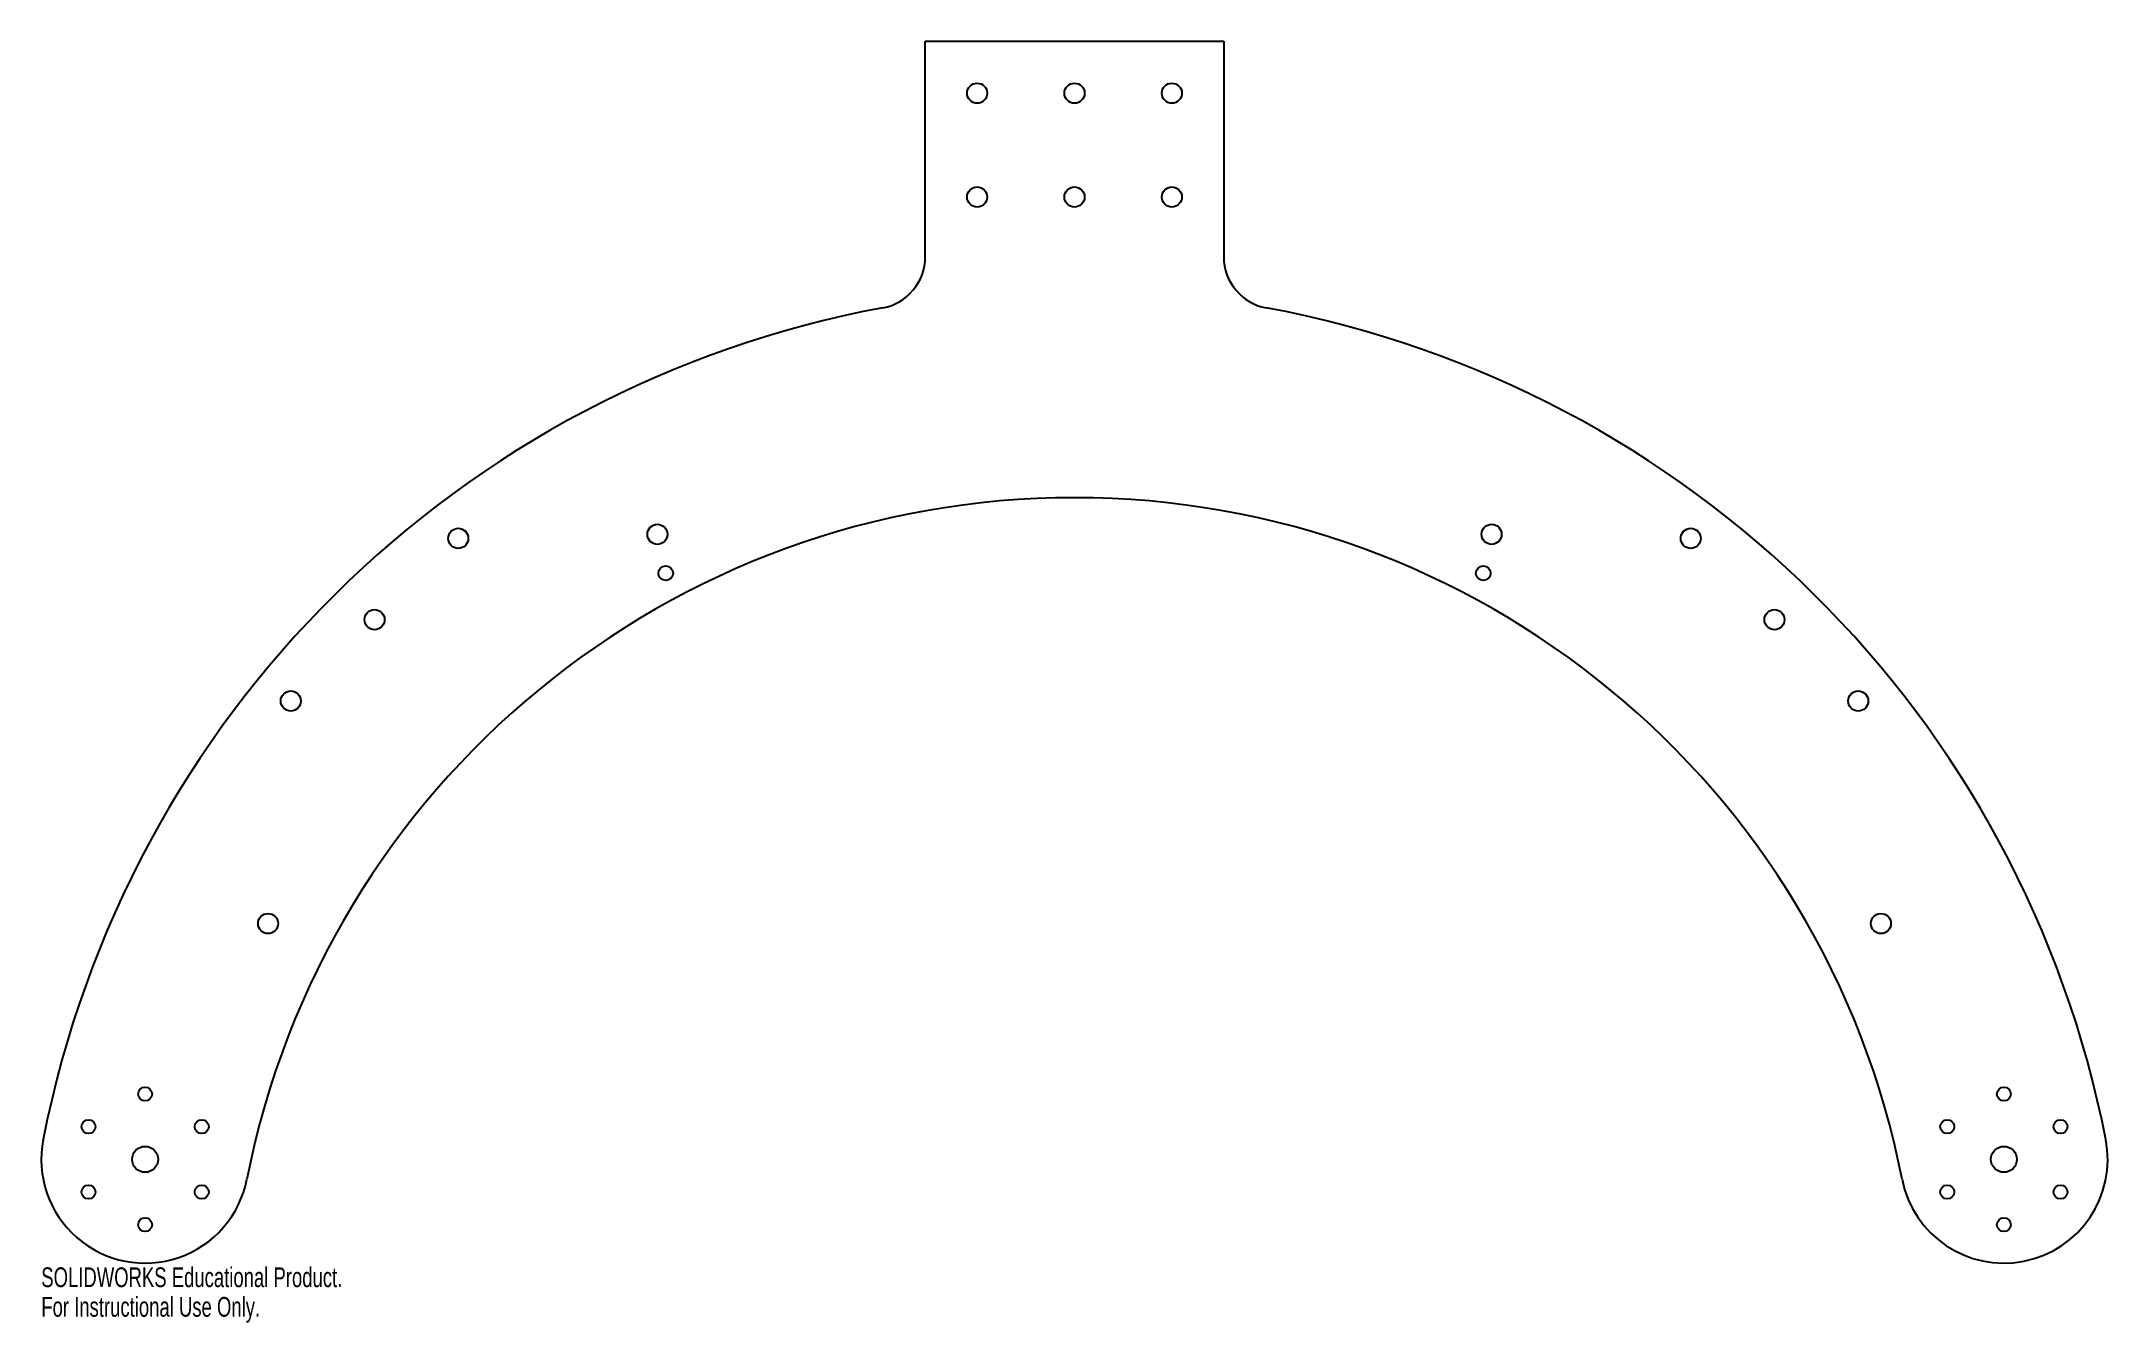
# Model space of a CAD drawing. Header units: inches. Extents: x -10 to 10, y -12.3 to 0.
import ezdxf

# ---------------------------------------------------------------- set-up
doc = ezdxf.new("R2010")
doc.units = ezdxf.units.IN
doc.header["$MEASUREMENT"] = 0
doc.styles.add('SLDTEXTSTYLE0', font='TXT', dxfattribs={"width": 0.7})

msp = doc.modelspace()

# ---------------------------------------------------------------- linework, layer by layer
at = {"color": 7, "linetype": 'Continuous', "lineweight": 25}
for p, q in [((-1.438, 0), (1.438, 0)), ((-1.438, -2.076), (-1.438, 0)), ((1.438, 0), (1.438, -2.076))]:
    msp.add_line(p, q, dxfattribs=at)
for centre, radius in [((-0.938, -0.5), 0.0968), ((0, -0.5), 0.0968), ((0.938, -0.5), 0.0968), ((-0.938, -1.5), 0.0968), ((0, -1.5), 0.0968), ((0.938, -1.5), 0.0968), ((-5.938, -4.789), 0.0968), ((-4.019, -4.75), 0.0967), ((4.019, -4.75), 0.0968), ((5.938, -4.789), 0.0968), ((-3.939, -5.125), 0.0703), ((3.939, -5.125), 0.0703), ((-6.745, -5.572), 0.0968), ((6.745, -5.572), 0.0968), ((-7.552, -6.356), 0.0967), ((7.552, -6.356), 0.0968), ((-7.771, -8.5), 0.0967), ((7.771, -8.5), 0.0967), ((-8.956, -10.143), 0.0669), ((8.956, -10.143), 0.0669), ((-9.501, -10.457), 0.0669), ((-8.41, -10.457), 0.0669), ((8.41, -10.457), 0.0669), ((9.501, -10.457), 0.0669), ((-8.956, -10.772), 0.125), ((8.956, -10.772), 0.125), ((-9.501, -11.087), 0.0669), ((-8.41, -11.087), 0.0669), ((8.41, -11.087), 0.0669), ((9.501, -11.087), 0.0669), ((-8.956, -11.402), 0.0669), ((8.956, -11.402), 0.0669)]:
    msp.add_circle(centre, radius, dxfattribs=at)
for centre, radius, start, end in [((-1.938, -2.076), 0.5, 280.5068, 0), ((1.938, -2.076), 0.5, 180, 259.4932), ((0, -12.522), 10.125, 100.5068, 168.9433), ((0, -12.522), 10.125, 11.0567, 79.4932), ((0, -12.522), 8.125, 11.0567, 168.9433), ((-8.956, -10.772), 1, 168.9433, 348.9433), ((8.956, -10.772), 1, 191.0567, 11.0567)]:
    msp.add_arc(centre, radius, start, end, dxfattribs=at)

# ---------------------------------------------------------------- texts
at = {"color": 7, "linetype": 'Continuous', "char_height": 0.1903, "attachment_point": 1, "style": 'SLDTEXTSTYLE0'}
for s, insert in [('SOLIDWORKS Educational Product.', (-9.956, -11.813)), ('For Instructional Use Only.', (-9.956, -12.098))]:
    msp.add_mtext(s, dxfattribs=dict(at, insert=insert))

doc.saveas('drawing.dxf')
